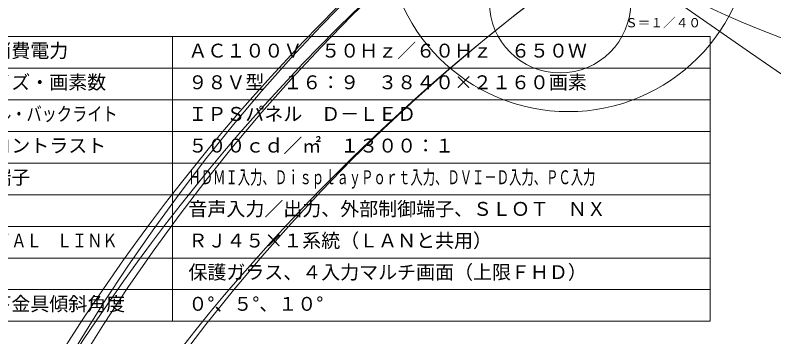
# Model space of a CAD drawing. Units: millimetres, scale not verified. Extents: x -2243 to 8485, y -2083 to 9787.
# Drawn here: x -47.4 to 72.5, y -59 to -8.1 of the extents above; entities that cross this region are included whole.
import ezdxf
from ezdxf.enums import TextEntityAlignment as Align

# ---------------------------------------------------------------- set-up
doc = ezdxf.new("R2010")
doc.units = ezdxf.units.MM
doc.header["$LTSCALE"] = 0.125
doc.layers.add('0-1_MOJI1', color=7, linetype='Continuous')
doc.layers.add('0-3_TOUROKU', color=7, linetype='Continuous')
doc.layers.add('0-2_WAKU', color=1, linetype='Continuous', lineweight=18)
doc.layers.add('0-5_GAIKEI', color=8, linetype='Continuous', lineweight=18)
doc.styles.add('ＭＳ ゴシック', font='')
doc.styles.get('ＭＳ ゴシック').set_extended_font_data('MS Gothic')

msp = doc.modelspace()

# ---------------------------------------------------------------- linework, layer by layer
at = {"layer": '0-2_WAKU', "color": 4}
for p, q in [((-62.5, -11.5), (62.5, -11.5)), ((-22.5, -56.5), (-22.5, -11.5)), ((62.5, -56.5), (62.5, -11.5)), ((-62.5, -56.5), (62.5, -56.5))]:
    msp.add_line(p, q, dxfattribs=at)
at = {"layer": '0-2_WAKU'}
for p, q in [((62.5, -16.5), (-62.5, -16.5)), ((62.5, -21.5), (-62.5, -21.5)), ((62.5, -26.5), (-62.5, -26.5)), ((-62.5, -31.5), (62.5, -31.5)), ((-62.5, -36.5), (62.5, -36.5)), ((-62.5, -41.5), (62.5, -41.5)), ((-62.5, -46.5), (62.5, -46.5)), ((-62.5, -51.5), (62.5, -51.5))]:
    msp.add_line(p, q, dxfattribs=at)
at = {"layer": '0-5_GAIKEI', "color": 7}
for centre, radius in [((3121.0125, 4423.2123), 5363.6628), ((3121.0125, 4419.8387), 5363.6628), ((3121.0125, 4397.0736), 5363.6629), ((116.5986, 106.2514), 125.487), ((222.4166, -226.1295), 309.8299), ((222.4166, -229.5032), 309.8299), ((211.0531, -210.0189), 290.1948), ((211.0531, -213.3926), 290.1948), ((222.4166, -252.2683), 309.8299), ((211.0531, -236.1578), 290.1948), ((41.7902, -1023.9259), 1059.4024), ((41.6137, -974.7855), 1010.1821), ((40.0718, 5.5111), 28.8924), ((38.7557, -6.0836), 11.1836)]:
    msp.add_circle(centre, radius, dxfattribs=at)

# ---------------------------------------------------------------- texts
at = {"layer": '0-1_MOJI1', "style": 'ＭＳ ゴシック'}
for s, p in [('電源・消費電力', (-60, -15.5)), ('ＡＣ１００Ｖ\u3000５０Ｈｚ／６０Ｈｚ\u3000６５０Ｗ', (-20, -15.5)), ('画面サイズ・画素数', (-60, -20.5)), ('９８Ｖ型\u3000１６：９\u3000３８４０×２１６０画素', (-20, -20.5)), ('ＩＰＳパネル\u3000Ｄ－ＬＥＤ', (-20, -25.5)), ('輝度・コントラスト', (-60, -30.5)), ('５００ｃｄ／㎡\u3000１３００：１', (-20, -30.5)), ('入出力端子', (-60, -35.5)), ('音声入力／出力、外部制御端子、ＳＬＯＴ\u3000ＮＸ', (-20, -40.5)), ('ＲＪ４５×１系統（ＬＡＮと共用）', (-20, -45.5)), ('保護ガラス、４入力マルチ画面（上限ＦＨＤ）', (-20, -50.5)), ('天井吊下金具傾斜角度', (-60, -55.5)), ('０°、５°、１０°', (-20, -55.5))]:
    msp.add_text(s, height=2.199, dxfattribs=at).set_placement(p, align=Align.BOTTOM_LEFT)
for s, width, p in [('液晶パネル・バックライト', 0.8, (-60, -25.5)), ('ＨＤＭＩ入力、ＤｉｓｐｌａｙＰｏｒｔ入力、ＤＶＩ－Ｄ入力、ＰＣ入力', 0.65, (-20, -35.5)), ('ＤＩＧＩＴＡＬ\u3000ＬＩＮＫ', 0.8, (-60, -45.5))]:
    msp.add_text(s, height=2.199, dxfattribs=dict(at, width=width)).set_placement(p, align=Align.BOTTOM_LEFT)
at = {"layer": '0-3_TOUROKU', "style": 'ＭＳ ゴシック'}
msp.add_text('Ｓ＝１／４０', height=1.466, dxfattribs=at).set_placement((49.0333, -10.5), align=Align.BOTTOM_LEFT)

doc.saveas('drawing.dxf')
